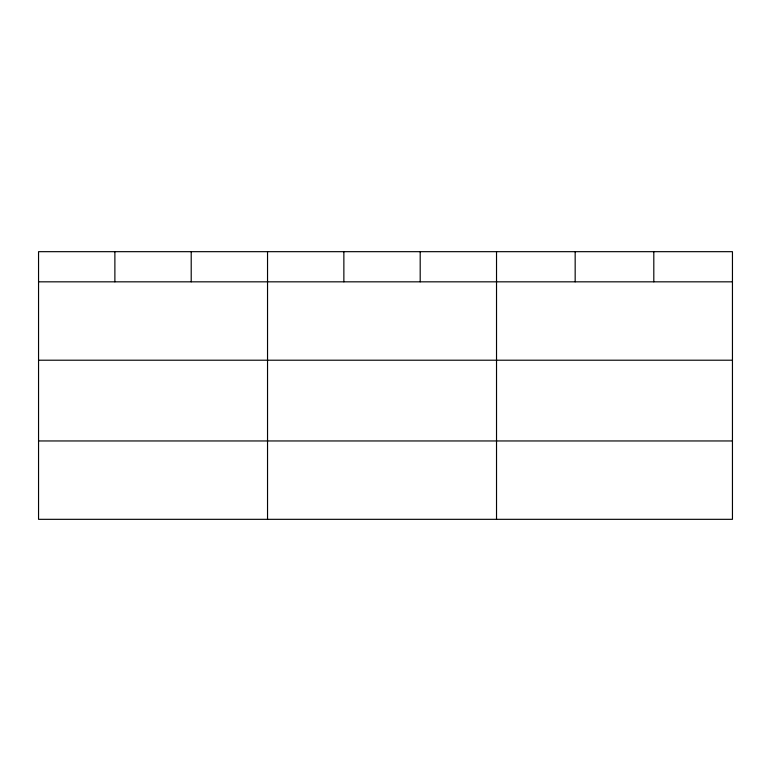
<?xml version="1.0" encoding="UTF-8"?>
<svg xmlns="http://www.w3.org/2000/svg" width="771" height="771" viewBox="0 0 771 771"><rect width="100%" height="100%" fill="white"/><g stroke="black" fill="none" stroke-linecap="round" stroke-linejoin="round"><path stroke-width="1.16" d="M732.45 360.211L732.45 251.674L38.55 251.674L38.55 519.326L732.45 519.326L732.45 360.211L38.55 360.211M38.55 281.829L732.45 281.829M38.55 440.954L732.45 440.954M653.808 251.674L653.808 281.829M575.166 251.674L575.166 281.829M496.524 251.674L496.524 519.326M420.195 251.674L420.195 281.829M343.866 251.674L343.866 281.829M267.537 251.674L267.537 519.326M191.208 251.674L191.208 281.829M114.879 251.674L114.879 281.829"/></g></svg>
